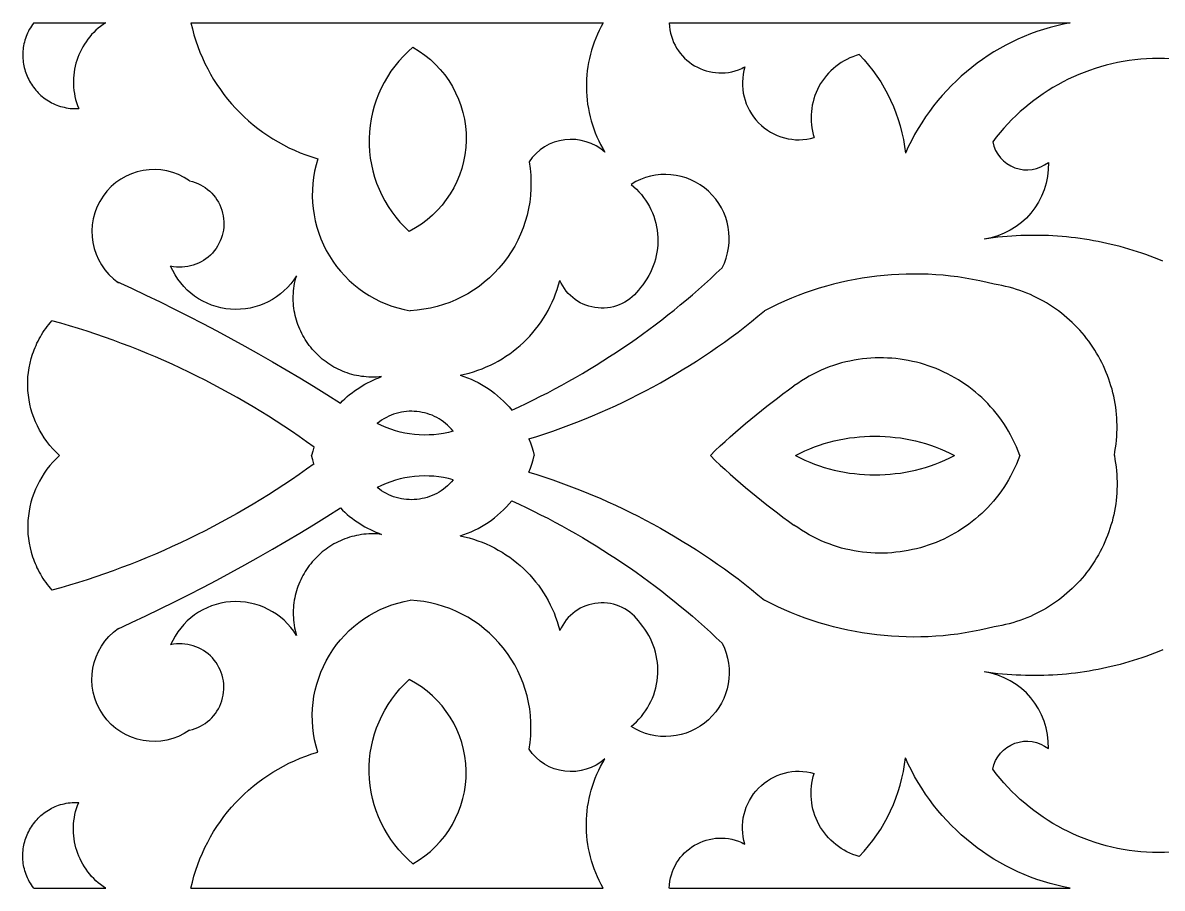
# Model space of a CAD drawing. Extents: x 213 to 1290, y 1003 to 1113.
# Drawn here: x 411.8 to 556.8, y 1002.7 to 1112.8 of the extents above; entities that cross this region are included whole.
import ezdxf

# ---------------------------------------------------------------- set-up
doc = ezdxf.new("R2010")
doc.units = 0
doc.layers.add('LAYER_1', color=18, linetype='CONTINUOUS')

msp = doc.modelspace()

# ---------------------------------------------------------------- linework, layer by layer
at = {"layer": 'LAYER_1'}
for points in [[(413.25, 1112.81), (413.1, 1112.6), (412.95, 1112.39), (412.81, 1112.18), (412.68, 1111.96), (412.57, 1111.74), (412.46, 1111.51), (412.36, 1111.29), (412.27, 1111.06), (412.19, 1110.83), (412.11, 1110.6), (412.05, 1110.37), (412, 1110.14), (411.95, 1109.9), (411.91, 1109.67), (411.88, 1109.44), (411.86, 1109.2), (411.85, 1108.97), (411.85, 1108.73), (411.85, 1108.5), (411.86, 1108.27), (411.88, 1108.03), (411.91, 1107.8), (411.95, 1107.57), (411.99, 1107.34), (412.04, 1107.12), (412.1, 1106.89), (412.17, 1106.67), (412.24, 1106.45), (412.32, 1106.23), (412.41, 1106.02), (412.51, 1105.81), (412.61, 1105.6), (412.72, 1105.39), (412.83, 1105.19), (412.95, 1104.99), (413.08, 1104.8), (413.22, 1104.61), (413.36, 1104.43), (413.51, 1104.25), (413.66, 1104.07), (413.82, 1103.9), (413.98, 1103.74), (414.16, 1103.58), (414.33, 1103.42), (414.52, 1103.28), (414.71, 1103.14), (414.9, 1103), (415.1, 1102.87), (415.31, 1102.75), (415.52, 1102.64), (415.73, 1102.53), (415.95, 1102.43), (416.18, 1102.34), (416.41, 1102.26), (416.64, 1102.18), (416.88, 1102.11), (417.13, 1102.06), (417.38, 1102.01), (417.63, 1101.97), (417.89, 1101.93), (418.15, 1101.91), (418.41, 1101.9), (418.68, 1101.9), (418.96, 1101.9)], [(413.25, 1112.81), (422.4, 1112.81)], [(422.39, 1112.81), (422.07, 1112.59), (421.75, 1112.36), (421.45, 1112.12), (421.16, 1111.86), (420.88, 1111.59), (420.61, 1111.31), (420.36, 1111.02), (420.12, 1110.72), (419.9, 1110.41), (419.68, 1110.09), (419.49, 1109.77), (419.3, 1109.43), (419.13, 1109.09), (418.98, 1108.74), (418.84, 1108.39), (418.72, 1108.03), (418.61, 1107.66), (418.51, 1107.29), (418.44, 1106.92), (418.37, 1106.54), (418.33, 1106.16), (418.3, 1105.78), (418.29, 1105.39), (418.29, 1105), (418.31, 1104.61), (418.35, 1104.22), (418.41, 1103.83), (418.48, 1103.45), (418.57, 1103.06), (418.68, 1102.67), (418.81, 1102.29), (418.96, 1101.9)], [(433.24, 1112.81), (485.69, 1112.81)], [(433.24, 1112.8), (433.42, 1112.03), (433.62, 1111.27), (433.86, 1110.52), (434.11, 1109.78), (434.39, 1109.06), (434.69, 1108.34), (435.02, 1107.64), (435.37, 1106.95), (435.74, 1106.27), (436.13, 1105.61), (436.55, 1104.96), (436.98, 1104.32), (437.43, 1103.71), (437.91, 1103.1), (438.4, 1102.52), (438.92, 1101.95), (439.45, 1101.39), (440, 1100.86), (440.57, 1100.34), (441.16, 1099.84), (441.76, 1099.36), (442.38, 1098.9), (443.01, 1098.47), (443.66, 1098.05), (444.33, 1097.65), (445.01, 1097.28), (445.7, 1096.92), (446.41, 1096.59), (447.14, 1096.28), (447.87, 1096), (448.62, 1095.74), (449.38, 1095.5)], [(485.69, 1112.81), (485.42, 1112.33), (485.18, 1111.84), (484.95, 1111.35), (484.74, 1110.85), (484.54, 1110.35), (484.36, 1109.84), (484.2, 1109.33), (484.06, 1108.81), (483.94, 1108.29), (483.83, 1107.76), (483.74, 1107.24), (483.67, 1106.71), (483.61, 1106.18), (483.57, 1105.65), (483.55, 1105.11), (483.55, 1104.58), (483.56, 1104.04), (483.6, 1103.51), (483.65, 1102.98), (483.71, 1102.45), (483.8, 1101.92), (483.9, 1101.39), (484.02, 1100.87), (484.16, 1100.35), (484.32, 1099.83), (484.49, 1099.31), (484.68, 1098.8), (484.89, 1098.3), (485.12, 1097.8), (485.36, 1097.31), (485.63, 1096.82), (485.91, 1096.34)], [(494.1, 1112.81), (494.13, 1112.36), (494.18, 1111.93), (494.26, 1111.51), (494.37, 1111.1), (494.5, 1110.71), (494.65, 1110.32), (494.83, 1109.95), (495.03, 1109.6), (495.26, 1109.26), (495.5, 1108.93), (495.76, 1108.62), (496.04, 1108.33), (496.34, 1108.06), (496.65, 1107.8), (496.97, 1107.57), (497.31, 1107.35), (497.67, 1107.16), (498.03, 1106.98), (498.4, 1106.83), (498.79, 1106.71), (499.18, 1106.6), (499.58, 1106.52), (499.98, 1106.47), (500.39, 1106.44), (500.8, 1106.43), (501.22, 1106.46), (501.64, 1106.51), (502.06, 1106.59), (502.48, 1106.7), (502.89, 1106.84), (503.1, 1106.92), (503.31, 1107.01), (503.51, 1107.11), (503.72, 1107.21)], [(494.11, 1112.81), (545.11, 1112.81)], [(545.11, 1112.81), (544.24, 1112.64), (543.38, 1112.44), (542.54, 1112.22), (541.7, 1111.97), (540.87, 1111.69), (540.05, 1111.39), (539.25, 1111.07), (538.45, 1110.72), (537.67, 1110.35), (536.9, 1109.96), (536.14, 1109.54), (535.4, 1109.1), (534.67, 1108.64), (533.96, 1108.16), (533.26, 1107.66), (532.57, 1107.13), (531.9, 1106.59), (531.25, 1106.02), (530.62, 1105.44), (530, 1104.83), (529.4, 1104.21), (528.82, 1103.57), (528.26, 1102.91), (527.72, 1102.23), (527.19, 1101.54), (526.69, 1100.83), (526.21, 1100.1), (525.75, 1099.35), (525.31, 1098.59), (524.9, 1097.81), (524.5, 1097.02), (524.13, 1096.21)], [(556.89, 1082.49), (556.36, 1082.71), (555.82, 1082.92), (555.28, 1083.12), (554.74, 1083.32), (554.2, 1083.5), (553.65, 1083.69), (553.1, 1083.86), (552.55, 1084.03), (552, 1084.19), (551.44, 1084.34), (550.89, 1084.48), (550.33, 1084.62), (549.77, 1084.75), (549.2, 1084.87), (548.64, 1084.98), (548.07, 1085.09), (547.5, 1085.19), (546.93, 1085.28), (546.36, 1085.36), (545.79, 1085.44), (545.21, 1085.51), (544.64, 1085.57), (544.06, 1085.62), (543.48, 1085.66), (542.9, 1085.7), (542.32, 1085.73), (541.74, 1085.75), (541.16, 1085.76), (540.58, 1085.77), (539.99, 1085.76), (539.41, 1085.75), (538.82, 1085.73), (538.24, 1085.71), (537.66, 1085.67), (537.07, 1085.63), (536.48, 1085.57), (535.9, 1085.52), (535.31, 1085.45), (534.73, 1085.37), (534.14, 1085.29)], [(474.06, 1063.53), (474.98, 1063.96), (475.9, 1064.39), (476.81, 1064.84), (477.72, 1065.29), (478.63, 1065.75), (479.52, 1066.23), (480.42, 1066.71), (481.3, 1067.2), (482.18, 1067.7), (483.06, 1068.21), (483.93, 1068.73), (484.8, 1069.25), (485.66, 1069.79), (486.51, 1070.34), (487.36, 1070.89), (488.2, 1071.45), (489.04, 1072.03), (489.87, 1072.61), (490.69, 1073.2), (491.51, 1073.79), (492.32, 1074.4), (493.13, 1075.02), (493.93, 1075.64), (494.72, 1076.27), (495.5, 1076.91), (496.28, 1077.56), (497.06, 1078.22), (497.82, 1078.89), (498.58, 1079.56), (499.33, 1080.24), (500.08, 1080.94), (500.82, 1081.63)], [(457.5, 1067.8), (457.17, 1067.76), (456.84, 1067.74), (456.51, 1067.73), (456.19, 1067.73), (455.86, 1067.74), (455.55, 1067.76), (455.23, 1067.79), (454.92, 1067.83), (454.61, 1067.88), (454.3, 1067.94), (454, 1068), (453.7, 1068.08), (453.4, 1068.17), (453.11, 1068.26), (452.82, 1068.37), (452.53, 1068.48), (452.25, 1068.6), (451.98, 1068.73), (451.71, 1068.87), (451.44, 1069.01), (451.18, 1069.16), (450.92, 1069.32), (450.67, 1069.49), (450.43, 1069.66), (450.19, 1069.84), (449.95, 1070.03), (449.72, 1070.23), (449.5, 1070.43), (449.28, 1070.64), (449.07, 1070.85), (448.87, 1071.07), (448.67, 1071.3), (448.48, 1071.53), (448.29, 1071.77), (448.11, 1072.01), (447.94, 1072.26), (447.78, 1072.51), (447.63, 1072.77), (447.48, 1073.03), (447.34, 1073.3), (447.2, 1073.57), (447.08, 1073.84), (446.96, 1074.12), (446.85, 1074.41), (446.75, 1074.69), (446.66, 1074.99), (446.58, 1075.28), (446.51, 1075.58), (446.44, 1075.88), (446.39, 1076.18), (446.34, 1076.49), (446.3, 1076.8), (446.28, 1077.11), (446.26, 1077.42), (446.25, 1077.74), (446.26, 1078.05), (446.27, 1078.37), (446.29, 1078.69), (446.33, 1079.02), (446.37, 1079.34), (446.43, 1079.66), (446.49, 1079.99), (446.57, 1080.32), (446.66, 1080.64)], [(467.49, 1067.98), (468.06, 1068.11), (468.62, 1068.25), (469.18, 1068.41), (469.73, 1068.6), (470.27, 1068.8), (470.81, 1069.02), (471.33, 1069.26), (471.84, 1069.51), (472.34, 1069.78), (472.84, 1070.07), (473.32, 1070.38), (473.79, 1070.7), (474.25, 1071.04), (474.69, 1071.4), (475.13, 1071.77), (475.55, 1072.15), (475.96, 1072.55), (476.35, 1072.96), (476.73, 1073.39), (477.09, 1073.83), (477.44, 1074.28), (477.78, 1074.75), (478.09, 1075.23), (478.39, 1075.72), (478.68, 1076.22), (478.95, 1076.74), (479.2, 1077.26), (479.43, 1077.8), (479.64, 1078.34), (479.84, 1078.9), (480.01, 1079.46), (480.17, 1080.04)], [(423.83, 1079.88), (425.67, 1079.03), (427.5, 1078.17), (429.32, 1077.29), (431.14, 1076.39), (432.94, 1075.48), (434.74, 1074.56), (436.53, 1073.61), (438.31, 1072.65), (440.09, 1071.68), (441.85, 1070.69), (443.61, 1069.69), (445.35, 1068.67), (447.09, 1067.63), (448.82, 1066.58), (450.54, 1065.51), (452.25, 1064.43)], [(550.72, 1057.77), (550.8, 1058.25), (550.88, 1058.74), (550.94, 1059.22), (550.99, 1059.69), (551.03, 1060.17), (551.05, 1060.65), (551.07, 1061.12), (551.07, 1061.6), (551.05, 1062.07), (551.03, 1062.53), (550.99, 1063), (550.95, 1063.46), (550.89, 1063.92), (550.82, 1064.38), (550.73, 1064.84), (550.64, 1065.29), (550.54, 1065.74), (550.42, 1066.18), (550.29, 1066.62), (550.16, 1067.06), (550.01, 1067.49), (549.85, 1067.92), (549.68, 1068.34), (549.5, 1068.76), (549.32, 1069.18), (549.12, 1069.58), (548.91, 1069.99), (548.69, 1070.39), (548.46, 1070.78), (548.23, 1071.17), (547.98, 1071.55), (547.72, 1071.92), (547.46, 1072.29), (547.18, 1072.65), (546.9, 1073.01), (546.61, 1073.35), (546.31, 1073.7), (546, 1074.03), (545.69, 1074.36), (545.36, 1074.67), (545.03, 1074.98), (544.69, 1075.29), (544.34, 1075.58), (543.98, 1075.87), (543.62, 1076.15), (543.25, 1076.42), (542.87, 1076.68), (542.48, 1076.93), (542.09, 1077.17), (541.69, 1077.4), (541.29, 1077.62), (540.87, 1077.84), (540.45, 1078.04), (540.03, 1078.23), (539.59, 1078.42), (539.16, 1078.59), (538.71, 1078.75), (538.26, 1078.9), (537.8, 1079.04), (537.34, 1079.17), (536.88, 1079.28), (536.4, 1079.39), (535.93, 1079.48), (535.44, 1079.56)], [(476.23, 1059.87), (477.26, 1060.19), (478.28, 1060.52), (479.3, 1060.87), (480.31, 1061.23), (481.32, 1061.6), (482.32, 1061.98), (483.32, 1062.38), (484.31, 1062.79), (485.29, 1063.21), (486.27, 1063.64), (487.25, 1064.09), (488.22, 1064.55), (489.18, 1065.02), (490.14, 1065.5), (491.09, 1065.99), (492.03, 1066.5), (492.97, 1067.02), (493.9, 1067.54), (494.83, 1068.09), (495.75, 1068.64), (496.66, 1069.2), (497.56, 1069.78), (498.46, 1070.36), (499.35, 1070.96), (500.24, 1071.57), (501.11, 1072.19), (501.98, 1072.83), (502.84, 1073.47), (503.69, 1074.12), (504.54, 1074.79), (505.37, 1075.47), (506.2, 1076.15)], [(416.53, 1057.76), (416.31, 1057.96), (416.09, 1058.17), (415.67, 1058.6), (415.28, 1059.05), (414.91, 1059.52), (414.57, 1060), (414.25, 1060.5), (413.96, 1061), (413.7, 1061.53), (413.45, 1062.06), (413.24, 1062.6), (413.05, 1063.15), (412.89, 1063.71), (412.75, 1064.28), (412.64, 1064.85), (412.56, 1065.43), (412.51, 1066.01), (412.48, 1066.59), (412.48, 1067.17), (412.51, 1067.76), (412.57, 1068.34), (412.66, 1068.93), (412.77, 1069.5), (412.92, 1070.08), (413.09, 1070.65), (413.19, 1070.93), (413.29, 1071.22), (413.41, 1071.5), (413.53, 1071.77), (413.65, 1072.05), (413.79, 1072.32), (413.93, 1072.59), (414.08, 1072.86), (414.24, 1073.13), (414.41, 1073.39), (414.58, 1073.65), (414.76, 1073.91), (414.95, 1074.16), (415.15, 1074.42), (415.35, 1074.66), (415.56, 1074.91)], [(448.9, 1058.83), (447.95, 1059.51), (447, 1060.18), (446.04, 1060.84), (445.07, 1061.48), (444.1, 1062.12), (443.12, 1062.75), (442.13, 1063.36), (441.14, 1063.96), (440.14, 1064.56), (439.13, 1065.14), (438.12, 1065.71), (437.1, 1066.26), (436.07, 1066.81), (435.04, 1067.34), (434, 1067.86), (432.96, 1068.37), (431.91, 1068.87), (430.86, 1069.36), (429.8, 1069.84), (428.73, 1070.3), (427.66, 1070.75), (426.58, 1071.19), (425.5, 1071.62), (424.42, 1072.03), (423.33, 1072.43), (422.23, 1072.82), (421.13, 1073.2), (420.03, 1073.57), (418.92, 1073.92), (417.8, 1074.26), (416.68, 1074.59), (415.56, 1074.91)], [(538.68, 1057.78), (538.48, 1058.32), (538.26, 1058.85), (538.02, 1059.37), (537.78, 1059.88), (537.51, 1060.38), (537.24, 1060.87), (536.95, 1061.35), (536.65, 1061.82), (536.34, 1062.27), (536.02, 1062.71), (535.68, 1063.15), (535.33, 1063.57), (534.98, 1063.97), (534.61, 1064.37), (534.23, 1064.75), (533.84, 1065.13), (533.44, 1065.49), (533.04, 1065.83), (532.62, 1066.17), (532.19, 1066.49), (531.76, 1066.8), (531.32, 1067.1), (530.87, 1067.38), (530.42, 1067.65), (529.95, 1067.91), (529.48, 1068.15), (529.01, 1068.38), (528.53, 1068.6), (528.04, 1068.81), (527.55, 1069), (527.05, 1069.17), (526.55, 1069.34), (526.04, 1069.49), (525.53, 1069.62), (525.02, 1069.74), (524.5, 1069.85), (523.98, 1069.94), (523.45, 1070.02), (522.93, 1070.08), (522.4, 1070.13), (521.87, 1070.16), (521.34, 1070.18), (520.81, 1070.19), (520.27, 1070.17), (519.74, 1070.15), (519.21, 1070.11), (518.67, 1070.05), (518.14, 1069.98), (517.61, 1069.89), (517.08, 1069.78), (516.55, 1069.66), (516.02, 1069.53), (515.49, 1069.37), (514.97, 1069.2), (514.45, 1069.02), (513.94, 1068.82), (513.42, 1068.6), (512.91, 1068.37), (512.41, 1068.12), (511.91, 1067.85), (511.41, 1067.56), (510.92, 1067.26), (510.43, 1066.94), (509.95, 1066.61)], [(452.25, 1064.43), (452.54, 1064.71), (452.83, 1064.99), (453.13, 1065.25), (453.43, 1065.5), (453.74, 1065.75), (454.06, 1065.98), (454.38, 1066.21), (454.71, 1066.42), (455.04, 1066.63), (455.38, 1066.83), (455.72, 1067.01), (456.07, 1067.19), (456.42, 1067.36), (456.77, 1067.51), (457.13, 1067.66), (457.5, 1067.8)], [(467.49, 1067.99), (467.95, 1067.83), (468.42, 1067.65), (468.87, 1067.46), (469.32, 1067.25), (469.77, 1067.03), (470.2, 1066.79), (470.63, 1066.54), (471.05, 1066.27), (471.46, 1065.98), (471.87, 1065.68), (472.26, 1065.36), (472.64, 1065.03), (473.02, 1064.68), (473.38, 1064.31), (473.73, 1063.93), (474.06, 1063.53)], [(499.33, 1057.78), (499.95, 1058.38), (500.58, 1058.97), (501.22, 1059.55), (501.86, 1060.13), (502.51, 1060.71), (503.16, 1061.27), (503.81, 1061.83), (504.48, 1062.39), (505.14, 1062.94), (505.82, 1063.48), (506.49, 1064.02), (507.17, 1064.55), (507.86, 1065.07), (508.55, 1065.59), (509.25, 1066.1), (509.95, 1066.61)], [(466.62, 1060.85), (466.39, 1061.12), (466.15, 1061.37), (465.9, 1061.61), (465.64, 1061.84), (465.37, 1062.04), (465.09, 1062.24), (464.8, 1062.42), (464.51, 1062.58), (464.21, 1062.73), (463.91, 1062.87), (463.6, 1062.98), (463.28, 1063.09), (462.96, 1063.18), (462.64, 1063.25), (462.31, 1063.31), (461.99, 1063.35), (461.66, 1063.37), (461.33, 1063.39), (461, 1063.38), (460.66, 1063.36), (460.33, 1063.32), (460.01, 1063.27), (459.68, 1063.2), (459.35, 1063.11), (459.03, 1063.01), (458.72, 1062.89), (458.4, 1062.76), (458.1, 1062.61), (457.79, 1062.44), (457.5, 1062.25), (457.21, 1062.05), (456.93, 1061.84)], [(466.61, 1060.85), (466, 1060.69), (465.39, 1060.57), (464.77, 1060.47), (464.15, 1060.4), (463.53, 1060.37), (462.91, 1060.36), (462.29, 1060.38), (461.68, 1060.42), (461.06, 1060.5), (460.45, 1060.61), (459.85, 1060.74), (459.25, 1060.9), (458.65, 1061.09), (458.07, 1061.31), (457.49, 1061.56), (456.93, 1061.84)], [(476.23, 1059.87), (476.43, 1059.37), (476.61, 1058.85), (476.77, 1058.32), (476.92, 1057.77)], [(510.15, 1057.77), (510.74, 1058.07), (511.35, 1058.35), (511.96, 1058.61), (512.57, 1058.85), (513.2, 1059.07), (513.82, 1059.27), (514.45, 1059.45), (515.09, 1059.61), (515.72, 1059.76), (516.37, 1059.88), (517.01, 1059.99), (517.66, 1060.07), (518.3, 1060.14), (518.95, 1060.19), (519.6, 1060.22), (520.25, 1060.23), (520.9, 1060.22), (521.55, 1060.19), (522.2, 1060.14), (522.85, 1060.07), (523.5, 1059.99), (524.14, 1059.88), (524.78, 1059.76), (525.42, 1059.61), (526.06, 1059.45), (526.69, 1059.27), (527.31, 1059.07), (527.94, 1058.85), (528.55, 1058.61), (529.16, 1058.35), (529.77, 1058.07), (530.37, 1057.78)], [(448.89, 1058.82), (448.73, 1058.3), (448.59, 1057.77)], [(416.53, 1057.76), (416.31, 1057.55), (416.09, 1057.35), (415.67, 1056.91), (415.28, 1056.47), (414.91, 1056), (414.57, 1055.52), (414.25, 1055.02), (413.96, 1054.51), (413.7, 1053.99), (413.45, 1053.46), (413.24, 1052.92), (413.05, 1052.37), (412.89, 1051.81), (412.75, 1051.24), (412.64, 1050.67), (412.56, 1050.09), (412.51, 1049.51), (412.48, 1048.93), (412.48, 1048.34), (412.51, 1047.76), (412.57, 1047.18), (412.66, 1046.59), (412.77, 1046.01), (412.92, 1045.44), (413.09, 1044.87), (413.19, 1044.58), (413.29, 1044.3), (413.41, 1044.02), (413.53, 1043.75), (413.65, 1043.47), (413.79, 1043.2), (413.93, 1042.92), (414.08, 1042.66), (414.24, 1042.39), (414.41, 1042.13), (414.58, 1041.87), (414.76, 1041.61), (414.95, 1041.35), (415.15, 1041.1), (415.35, 1040.86), (415.56, 1040.61)], [(448.89, 1056.7), (448.73, 1057.21), (448.59, 1057.74)], [(476.23, 1055.65), (476.43, 1056.15), (476.61, 1056.67), (476.77, 1057.2), (476.92, 1057.74)], [(499.33, 1057.74), (499.95, 1057.14), (500.58, 1056.55), (501.22, 1055.97), (501.86, 1055.39), (502.51, 1054.81), (503.16, 1054.25), (503.81, 1053.68), (504.48, 1053.13), (505.14, 1052.58), (505.82, 1052.04), (506.49, 1051.5), (507.17, 1050.97), (507.86, 1050.45), (508.55, 1049.93), (509.25, 1049.42), (509.95, 1048.91)], [(538.68, 1057.74), (538.48, 1057.2), (538.26, 1056.67), (538.02, 1056.15), (537.78, 1055.63), (537.51, 1055.13), (537.24, 1054.65), (536.95, 1054.17), (536.65, 1053.7), (536.34, 1053.25), (536.02, 1052.8), (535.68, 1052.37), (535.33, 1051.95), (534.98, 1051.54), (534.61, 1051.15), (534.23, 1050.76), (533.84, 1050.39), (533.44, 1050.03), (533.04, 1049.69), (532.62, 1049.35), (532.19, 1049.03), (531.76, 1048.72), (531.32, 1048.42), (530.87, 1048.14), (530.42, 1047.87), (529.95, 1047.61), (529.48, 1047.37), (529.01, 1047.13), (528.53, 1046.92), (528.04, 1046.71), (527.55, 1046.52), (527.05, 1046.34), (526.55, 1046.18), (526.04, 1046.03), (525.53, 1045.9), (525.02, 1045.78), (524.5, 1045.67), (523.98, 1045.58), (523.45, 1045.5), (522.93, 1045.44), (522.4, 1045.39), (521.87, 1045.35), (521.34, 1045.34), (520.81, 1045.33), (520.27, 1045.34), (519.74, 1045.37), (519.21, 1045.41), (518.67, 1045.47), (518.14, 1045.54), (517.61, 1045.63), (517.08, 1045.74), (516.55, 1045.86), (516.02, 1045.99), (515.49, 1046.15), (514.97, 1046.31), (514.45, 1046.5), (513.94, 1046.7), (513.42, 1046.92), (512.91, 1047.15), (512.41, 1047.4), (511.91, 1047.67), (511.41, 1047.96), (510.92, 1048.26), (510.43, 1048.58), (509.95, 1048.91)], [(510.15, 1057.74), (510.74, 1057.45), (511.35, 1057.17), (511.96, 1056.91), (512.57, 1056.67), (513.2, 1056.45), (513.82, 1056.25), (514.45, 1056.07), (515.09, 1055.91), (515.72, 1055.76), (516.37, 1055.64), (517.01, 1055.53), (517.66, 1055.45), (518.3, 1055.38), (518.95, 1055.33), (519.6, 1055.3), (520.25, 1055.29), (520.9, 1055.3), (521.55, 1055.33), (522.2, 1055.38), (522.85, 1055.45), (523.5, 1055.53), (524.14, 1055.64), (524.78, 1055.76), (525.42, 1055.9), (526.06, 1056.07), (526.69, 1056.25), (527.31, 1056.45), (527.94, 1056.67), (528.55, 1056.91), (529.16, 1057.17), (529.77, 1057.45), (530.37, 1057.74)], [(550.72, 1057.75), (550.8, 1057.26), (550.88, 1056.78), (550.94, 1056.3), (550.99, 1055.82), (551.03, 1055.35), (551.05, 1054.87), (551.07, 1054.4), (551.07, 1053.92), (551.05, 1053.45), (551.03, 1052.98), (550.99, 1052.52), (550.95, 1052.05), (550.89, 1051.59), (550.82, 1051.14), (550.73, 1050.68), (550.64, 1050.23), (550.54, 1049.78), (550.42, 1049.34), (550.29, 1048.9), (550.16, 1048.46), (550.01, 1048.03), (549.85, 1047.6), (549.68, 1047.18), (549.5, 1046.76), (549.32, 1046.34), (549.12, 1045.93), (548.91, 1045.53), (548.69, 1045.13), (548.46, 1044.74), (548.23, 1044.35), (547.98, 1043.97), (547.72, 1043.6), (547.46, 1043.23), (547.18, 1042.87), (546.9, 1042.51), (546.61, 1042.16), (546.31, 1041.82), (546, 1041.49), (545.69, 1041.16), (545.36, 1040.84), (545.03, 1040.53), (544.69, 1040.23), (544.34, 1039.94), (543.98, 1039.65), (543.62, 1039.37), (543.25, 1039.1), (542.87, 1038.84), (542.48, 1038.59), (542.09, 1038.35), (541.69, 1038.12), (541.29, 1037.89), (540.87, 1037.68), (540.45, 1037.48), (540.03, 1037.29), (539.59, 1037.1), (539.16, 1036.93), (538.71, 1036.77), (538.26, 1036.62), (537.8, 1036.48), (537.34, 1036.35), (536.88, 1036.24), (536.4, 1036.13), (535.93, 1036.04), (535.44, 1035.96)], [(448.9, 1056.69), (447.95, 1056.01), (447, 1055.34), (446.04, 1054.68), (445.07, 1054.03), (444.1, 1053.4), (443.12, 1052.77), (442.13, 1052.16), (441.14, 1051.55), (440.14, 1050.96), (439.13, 1050.38), (438.12, 1049.81), (437.1, 1049.26), (436.07, 1048.71), (435.04, 1048.18), (434, 1047.65), (432.96, 1047.14), (431.91, 1046.65), (430.86, 1046.16), (429.8, 1045.68), (428.73, 1045.22), (427.66, 1044.77), (426.58, 1044.33), (425.5, 1043.9), (424.42, 1043.49), (423.33, 1043.09), (422.23, 1042.69), (421.13, 1042.32), (420.03, 1041.95), (418.92, 1041.6), (417.8, 1041.26), (416.68, 1040.93), (415.56, 1040.61)], [(476.23, 1055.65), (477.26, 1055.33), (478.28, 1054.99), (479.3, 1054.65), (480.31, 1054.29), (481.32, 1053.92), (482.32, 1053.53), (483.32, 1053.14), (484.31, 1052.73), (485.29, 1052.31), (486.27, 1051.87), (487.25, 1051.43), (488.22, 1050.97), (489.18, 1050.5), (490.14, 1050.02), (491.09, 1049.53), (492.03, 1049.02), (492.97, 1048.5), (493.9, 1047.97), (494.83, 1047.43), (495.75, 1046.88), (496.66, 1046.32), (497.56, 1045.74), (498.46, 1045.15), (499.35, 1044.56), (500.24, 1043.95), (501.11, 1043.32), (501.98, 1042.69), (502.84, 1042.05), (503.69, 1041.39), (504.54, 1040.73), (505.37, 1040.05), (506.2, 1039.36)], [(466.61, 1054.67), (466, 1054.83), (465.39, 1054.95), (464.77, 1055.05), (464.15, 1055.11), (463.53, 1055.15), (462.91, 1055.16), (462.29, 1055.14), (461.68, 1055.09), (461.06, 1055.02), (460.45, 1054.91), (459.85, 1054.78), (459.25, 1054.61), (458.65, 1054.42), (458.07, 1054.2), (457.49, 1053.96), (456.93, 1053.68)], [(466.62, 1054.67), (466.39, 1054.4), (466.15, 1054.14), (465.9, 1053.91), (465.64, 1053.68), (465.37, 1053.47), (465.09, 1053.28), (464.8, 1053.1), (464.51, 1052.94), (464.21, 1052.79), (463.91, 1052.65), (463.6, 1052.53), (463.28, 1052.43), (462.96, 1052.34), (462.64, 1052.27), (462.31, 1052.21), (461.99, 1052.17), (461.66, 1052.14), (461.33, 1052.13), (461, 1052.14), (460.66, 1052.16), (460.33, 1052.2), (460.01, 1052.25), (459.68, 1052.32), (459.35, 1052.41), (459.03, 1052.51), (458.72, 1052.63), (458.4, 1052.76), (458.1, 1052.91), (457.79, 1053.08), (457.5, 1053.26), (457.21, 1053.47), (456.93, 1053.68)], [(423.83, 1035.64), (425.67, 1036.49), (427.5, 1037.35), (429.32, 1038.23), (431.14, 1039.12), (432.94, 1040.04), (434.74, 1040.96), (436.53, 1041.91), (438.31, 1042.86), (440.09, 1043.84), (441.85, 1044.83), (443.61, 1045.83), (445.35, 1046.85), (447.09, 1047.89), (448.82, 1048.94), (450.54, 1050.01), (452.25, 1051.09)], [(452.25, 1051.09), (452.54, 1050.81), (452.83, 1050.53), (453.13, 1050.27), (453.43, 1050.01), (453.74, 1049.77), (454.06, 1049.54), (454.38, 1049.31), (454.71, 1049.09), (455.04, 1048.89), (455.38, 1048.69), (455.72, 1048.51), (456.07, 1048.33), (456.42, 1048.16), (456.77, 1048), (457.13, 1047.86), (457.5, 1047.72)], [(467.49, 1047.53), (467.95, 1047.69), (468.42, 1047.86), (468.87, 1048.06), (469.32, 1048.26), (469.77, 1048.49), (470.2, 1048.73), (470.63, 1048.98), (471.05, 1049.25), (471.46, 1049.54), (471.87, 1049.84), (472.26, 1050.16), (472.64, 1050.49), (473.02, 1050.84), (473.38, 1051.21), (473.73, 1051.59), (474.06, 1051.99)], [(474.06, 1051.99), (474.98, 1051.56), (475.9, 1051.13), (476.81, 1050.68), (477.72, 1050.23), (478.63, 1049.77), (479.52, 1049.29), (480.42, 1048.81), (481.3, 1048.32), (482.18, 1047.82), (483.06, 1047.31), (483.93, 1046.79), (484.8, 1046.26), (485.66, 1045.73), (486.51, 1045.18), (487.36, 1044.63), (488.2, 1044.07), (489.04, 1043.49), (489.87, 1042.91), (490.69, 1042.32), (491.51, 1041.72), (492.32, 1041.12), (493.13, 1040.5), (493.93, 1039.88), (494.72, 1039.24), (495.5, 1038.6), (496.28, 1037.95), (497.06, 1037.3), (497.82, 1036.63), (498.58, 1035.96), (499.33, 1035.27), (500.08, 1034.58), (500.82, 1033.88)], [(457.5, 1047.72), (457.17, 1047.75), (456.84, 1047.78), (456.51, 1047.79), (456.19, 1047.79), (455.86, 1047.78), (455.55, 1047.76), (455.23, 1047.73), (454.92, 1047.69), (454.61, 1047.64), (454.3, 1047.58), (454, 1047.51), (453.7, 1047.44), (453.4, 1047.35), (453.11, 1047.26), (452.82, 1047.15), (452.53, 1047.04), (452.25, 1046.92), (451.98, 1046.79), (451.71, 1046.65), (451.44, 1046.51), (451.18, 1046.36), (450.92, 1046.2), (450.67, 1046.03), (450.43, 1045.85), (450.19, 1045.67), (449.95, 1045.49), (449.72, 1045.29), (449.5, 1045.09), (449.28, 1044.88), (449.07, 1044.67), (448.87, 1044.45), (448.67, 1044.22), (448.48, 1043.99), (448.29, 1043.75), (448.11, 1043.51), (447.94, 1043.26), (447.78, 1043.01), (447.63, 1042.75), (447.48, 1042.49), (447.34, 1042.22), (447.2, 1041.95), (447.08, 1041.67), (446.96, 1041.39), (446.85, 1041.11), (446.75, 1040.82), (446.66, 1040.53), (446.58, 1040.24), (446.51, 1039.94), (446.44, 1039.64), (446.39, 1039.34), (446.34, 1039.03), (446.3, 1038.72), (446.28, 1038.41), (446.26, 1038.1), (446.25, 1037.78), (446.26, 1037.46), (446.27, 1037.14), (446.29, 1036.82), (446.33, 1036.5), (446.37, 1036.18), (446.43, 1035.85), (446.49, 1035.53), (446.57, 1035.2), (446.66, 1034.87)], [(467.49, 1047.54), (468.06, 1047.41), (468.62, 1047.27), (469.18, 1047.1), (469.73, 1046.92), (470.27, 1046.72), (470.81, 1046.5), (471.33, 1046.26), (471.84, 1046.01), (472.34, 1045.73), (472.84, 1045.44), (473.32, 1045.14), (473.79, 1044.82), (474.25, 1044.48), (474.69, 1044.12), (475.13, 1043.75), (475.55, 1043.37), (475.96, 1042.97), (476.35, 1042.56), (476.73, 1042.13), (477.09, 1041.69), (477.44, 1041.24), (477.78, 1040.77), (478.09, 1040.29), (478.39, 1039.8), (478.68, 1039.3), (478.95, 1038.78), (479.2, 1038.26), (479.43, 1037.72), (479.64, 1037.18), (479.84, 1036.62), (480.01, 1036.05), (480.17, 1035.48)], [(556.89, 1033.03), (556.36, 1032.81), (555.82, 1032.6), (555.28, 1032.4), (554.74, 1032.2), (554.2, 1032.01), (553.65, 1031.83), (553.1, 1031.66), (552.55, 1031.49), (552, 1031.33), (551.44, 1031.18), (550.89, 1031.04), (550.33, 1030.9), (549.77, 1030.77), (549.2, 1030.65), (548.64, 1030.54), (548.07, 1030.43), (547.5, 1030.33), (546.93, 1030.24), (546.36, 1030.16), (545.79, 1030.08), (545.21, 1030.01), (544.64, 1029.95), (544.06, 1029.9), (543.48, 1029.86), (542.9, 1029.82), (542.32, 1029.79), (541.74, 1029.77), (541.16, 1029.76), (540.58, 1029.75), (539.99, 1029.76), (539.41, 1029.77), (538.82, 1029.79), (538.24, 1029.81), (537.66, 1029.85), (537.07, 1029.89), (536.48, 1029.94), (535.9, 1030), (535.31, 1030.07), (534.73, 1030.15), (534.14, 1030.23)], [(433.24, 1002.71), (433.42, 1003.48), (433.62, 1004.24), (433.86, 1004.99), (434.11, 1005.73), (434.39, 1006.46), (434.69, 1007.18), (435.02, 1007.88), (435.37, 1008.57), (435.74, 1009.25), (436.13, 1009.91), (436.55, 1010.56), (436.98, 1011.19), (437.43, 1011.81), (437.91, 1012.42), (438.4, 1013), (438.92, 1013.57), (439.45, 1014.13), (440, 1014.66), (440.57, 1015.18), (441.16, 1015.68), (441.76, 1016.15), (442.38, 1016.61), (443.01, 1017.05), (443.66, 1017.47), (444.33, 1017.87), (445.01, 1018.24), (445.7, 1018.6), (446.41, 1018.93), (447.14, 1019.23), (447.87, 1019.52), (448.62, 1019.78), (449.38, 1020.01)], [(485.69, 1002.71), (485.42, 1003.19), (485.18, 1003.67), (484.95, 1004.17), (484.74, 1004.67), (484.54, 1005.17), (484.36, 1005.68), (484.2, 1006.19), (484.06, 1006.71), (483.94, 1007.23), (483.83, 1007.75), (483.74, 1008.28), (483.67, 1008.81), (483.61, 1009.34), (483.57, 1009.87), (483.55, 1010.41), (483.55, 1010.94), (483.56, 1011.47), (483.6, 1012.01), (483.65, 1012.54), (483.71, 1013.07), (483.8, 1013.6), (483.9, 1014.13), (484.02, 1014.65), (484.16, 1015.17), (484.32, 1015.69), (484.49, 1016.2), (484.68, 1016.71), (484.89, 1017.22), (485.12, 1017.72), (485.36, 1018.21), (485.63, 1018.7), (485.91, 1019.18)], [(545.11, 1002.7), (544.24, 1002.88), (543.38, 1003.08), (542.54, 1003.3), (541.7, 1003.55), (540.87, 1003.83), (540.05, 1004.13), (539.25, 1004.45), (538.45, 1004.8), (537.67, 1005.17), (536.9, 1005.56), (536.14, 1005.98), (535.4, 1006.42), (534.67, 1006.88), (533.96, 1007.36), (533.26, 1007.86), (532.57, 1008.39), (531.9, 1008.93), (531.25, 1009.5), (530.62, 1010.08), (530, 1010.68), (529.4, 1011.31), (528.82, 1011.95), (528.26, 1012.61), (527.72, 1013.29), (527.19, 1013.98), (526.69, 1014.69), (526.21, 1015.42), (525.75, 1016.17), (525.31, 1016.93), (524.9, 1017.71), (524.5, 1018.5), (524.13, 1019.31)], [(413.25, 1002.71), (413.1, 1002.92), (412.95, 1003.13), (412.81, 1003.34), (412.68, 1003.56), (412.57, 1003.78), (412.46, 1004.01), (412.36, 1004.23), (412.27, 1004.46), (412.19, 1004.69), (412.11, 1004.92), (412.05, 1005.15), (412, 1005.38), (411.95, 1005.61), (411.91, 1005.85), (411.88, 1006.08), (411.86, 1006.32), (411.85, 1006.55), (411.85, 1006.79), (411.85, 1007.02), (411.86, 1007.25), (411.88, 1007.48), (411.91, 1007.72), (411.95, 1007.95), (411.99, 1008.17), (412.04, 1008.4), (412.1, 1008.63), (412.17, 1008.85), (412.24, 1009.07), (412.32, 1009.29), (412.41, 1009.5), (412.51, 1009.71), (412.61, 1009.92), (412.72, 1010.13), (412.83, 1010.33), (412.95, 1010.52), (413.08, 1010.72), (413.22, 1010.91), (413.36, 1011.09), (413.51, 1011.27), (413.66, 1011.45), (413.82, 1011.62), (413.98, 1011.78), (414.16, 1011.94), (414.33, 1012.09), (414.52, 1012.24), (414.71, 1012.38), (414.9, 1012.52), (415.1, 1012.64), (415.31, 1012.77), (415.52, 1012.88), (415.73, 1012.99), (415.95, 1013.09), (416.18, 1013.18), (416.41, 1013.26), (416.64, 1013.34), (416.88, 1013.4), (417.13, 1013.46), (417.38, 1013.51), (417.63, 1013.55), (417.89, 1013.58), (418.15, 1013.61), (418.41, 1013.62), (418.68, 1013.62), (418.96, 1013.62)], [(422.39, 1002.7), (422.07, 1002.92), (421.75, 1003.16), (421.45, 1003.4), (421.16, 1003.66), (420.88, 1003.93), (420.61, 1004.21), (420.36, 1004.5), (420.12, 1004.8), (419.9, 1005.11), (419.68, 1005.42), (419.49, 1005.75), (419.3, 1006.08), (419.13, 1006.43), (418.98, 1006.77), (418.84, 1007.13), (418.72, 1007.49), (418.61, 1007.85), (418.51, 1008.22), (418.44, 1008.6), (418.37, 1008.98), (418.33, 1009.36), (418.3, 1009.74), (418.29, 1010.13), (418.29, 1010.52), (418.31, 1010.9), (418.35, 1011.29), (418.41, 1011.68), (418.48, 1012.07), (418.57, 1012.46), (418.68, 1012.85), (418.81, 1013.23), (418.96, 1013.62)], [(494.1, 1002.71), (494.13, 1003.15), (494.18, 1003.59), (494.26, 1004.01), (494.37, 1004.41), (494.5, 1004.81), (494.65, 1005.19), (494.83, 1005.56), (495.03, 1005.92), (495.26, 1006.26), (495.5, 1006.59), (495.76, 1006.89), (496.04, 1007.19), (496.34, 1007.46), (496.65, 1007.71), (496.97, 1007.95), (497.31, 1008.17), (497.67, 1008.36), (498.03, 1008.53), (498.4, 1008.68), (498.79, 1008.81), (499.18, 1008.92), (499.58, 1009), (499.98, 1009.05), (500.39, 1009.08), (500.8, 1009.09), (501.22, 1009.06), (501.64, 1009.01), (502.06, 1008.93), (502.48, 1008.82), (502.89, 1008.68), (503.1, 1008.6), (503.31, 1008.51), (503.51, 1008.41), (503.72, 1008.31)], [(413.25, 1002.71), (422.4, 1002.71)], [(433.24, 1002.71), (485.69, 1002.71)], [(494.11, 1002.71), (545.11, 1002.71)]]:
    msp.add_lwpolyline(points, dxfattribs=at)
for points in [[(461.49, 1109.7, 0.45639), (461.01, 1086.27)], [(461.49, 1109.7, -0.597259), (461.01, 1086.27)], [(518.27, 1108.76, 0.428752), (512.54, 1098.2)], [(518.27, 1108.76, -0.168083), (524.13, 1096.21)], [(576.53, 1098.94, 0.482833), (535.24, 1097.66)], [(503.72, 1107.21, 0.593648), (512.54, 1098.2)], [(485.91, 1096.34, 0.453846), (476.25, 1095.14)], [(535.24, 1097.66, 0.558446), (542.32, 1095.05)], [(449.38, 1095.5, 0.455759), (461.15, 1076.18)], [(476.25, 1095.14, -0.451738), (461.15, 1076.18)], [(542.32, 1095.05, -0.383133), (534.14, 1085.29)], [(433.07, 1092.72, 0.999636), (424.02, 1079.74)], [(500.82, 1081.63, 0.764151), (489.23, 1092.26)], [(433.07, 1092.72, -1), (430.66, 1081.85)], [(489.23, 1092.26, -0.422918), (490.43, 1079.13)], [(446.66, 1080.64, -0.609558), (430.66, 1081.85)], [(490.43, 1079.13, -0.595708), (480.17, 1080.04)], [(535.44, 1079.56, 0.18609), (506.2, 1076.15)], [(535.44, 1035.96, -0.18609), (506.2, 1039.36)], [(446.66, 1034.87, 0.609558), (430.66, 1033.67)], [(449.38, 1020.01, -0.455759), (461.15, 1039.34)], [(476.25, 1020.38, 0.451738), (461.15, 1039.34)], [(490.43, 1036.38, 0.595708), (480.17, 1035.48)], [(433.07, 1022.8, -0.999636), (424.02, 1035.78)], [(489.23, 1023.26, 0.422918), (490.43, 1036.38)], [(433.07, 1022.8, 1), (430.66, 1033.67)], [(500.82, 1033.88, -0.764151), (489.23, 1023.26)], [(461.49, 1005.82, -0.45639), (461.01, 1029.25)], [(461.49, 1005.82, 0.597259), (461.01, 1029.25)], [(542.32, 1020.47, 0.383133), (534.14, 1030.23)], [(535.24, 1017.86, -0.558446), (542.32, 1020.47)], [(485.91, 1019.18, -0.453846), (476.25, 1020.38)], [(518.27, 1006.75, 0.168083), (524.13, 1019.31)], [(576.53, 1016.58, -0.482833), (535.24, 1017.86)], [(503.72, 1008.31, -0.593648), (512.54, 1017.32)], [(518.27, 1006.75, -0.428752), (512.54, 1017.32)]]:
    msp.add_lwpolyline(points, format="xyb", dxfattribs=at)

doc.saveas('drawing.dxf')
